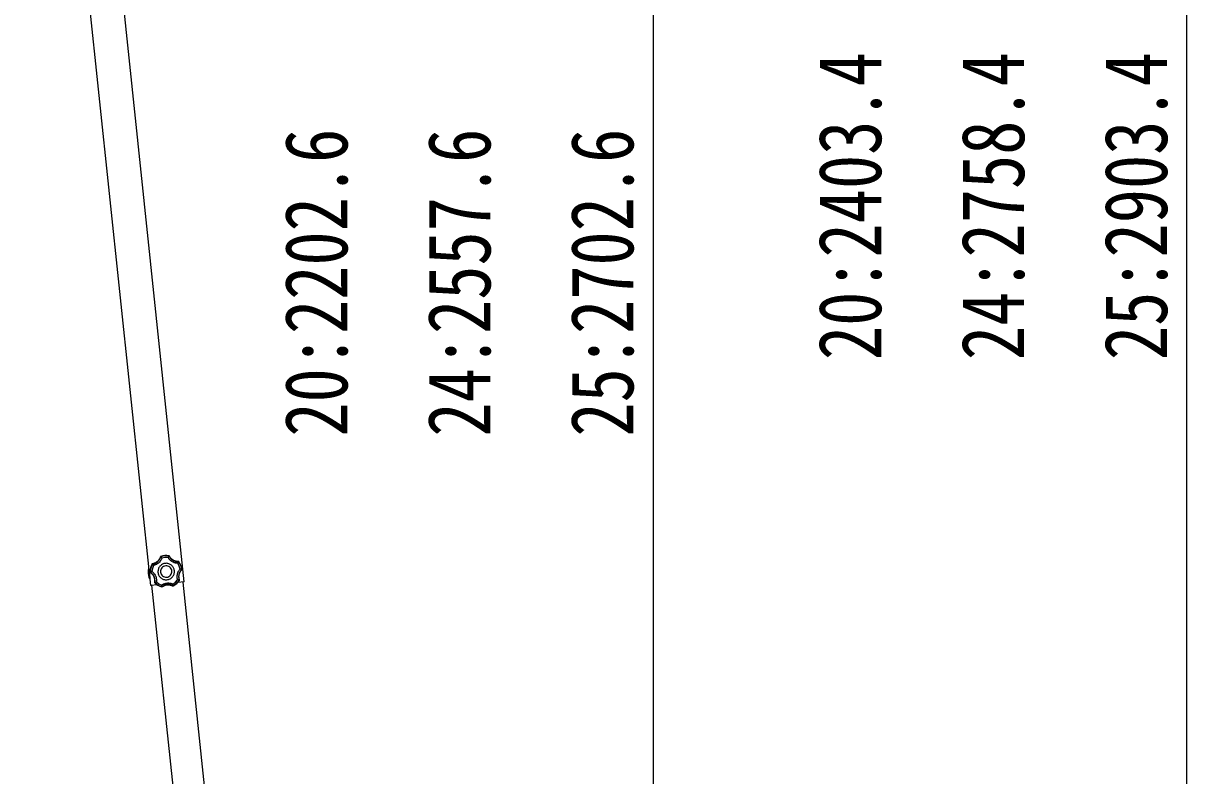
# Model space of a CAD drawing. Units: millimetres, scale not verified. Extents: x -10512 to 10512, y -7425 to 7425.
# Drawn here: x -5212 to -3686, y -2808 to -1821 of the extents above; entities that cross this region are included whole.
import ezdxf
from ezdxf.enums import TextEntityAlignment as Align

# ---------------------------------------------------------------- set-up
doc = ezdxf.new("R2010")
doc.units = ezdxf.units.MM
doc.header["$LTSCALE"] = 30
for name, color, linetype in [('0-4_YKK_13', 4, 'Continuous'), ('0-5_YKK_A1', 4, 'Continuous'), ('0-6_YKK_D', 6, 'Continuous')]:
    doc.layers.add(name, color=color, linetype=linetype)
doc.styles.add('ＭＳ ゴシック', font='')
doc.styles.get('ＭＳ ゴシック').set_extended_font_data('MS Gothic')

msp = doc.modelspace()

# ---------------------------------------------------------------- linework, layer by layer
at = {"layer": '0-4_YKK_13'}
for p, q in [((-5042.25, -2530.23), (-5042.62, -2530.48)), ((-5042.25, -2530.23), (-5042.62, -2530.48)), ((-5042.35, -2530.76), (-5042.62, -2530.48)), ((-5041.97, -2530.5), (-5042.35, -2530.76)), ((-5041.97, -2530.5), (-5042.35, -2530.76)), ((-5042.25, -2530.23), (-5041.97, -2530.5)), ((-5031.44, -2520.76), (-5031.75, -2521.1)), ((-5031.44, -2520.76), (-5031.75, -2521.1)), ((-5031.51, -2521.41), (-5031.75, -2521.1)), ((-5031.2, -2521.07), (-5031.51, -2521.41)), ((-5031.2, -2521.07), (-5031.51, -2521.41)), ((-5031.44, -2520.76), (-5031.2, -2521.07)), ((-5020.55, -2520.14), (-5020.37, -2519.79)), ((-5020.19, -2520.42), (-5020.55, -2520.14)), ((-5020.19, -2520.42), (-5020.55, -2520.14)), ((-5020.01, -2520.07), (-5020.37, -2519.79)), ((-5020.01, -2520.07), (-5020.37, -2519.79)), ((-5020.01, -2520.07), (-5020.19, -2520.42)), ((-5008.3, -2527.56), (-5008.08, -2527.24)), ((-5007.89, -2527.75), (-5008.3, -2527.56)), ((-5007.89, -2527.75), (-5008.3, -2527.56)), ((-5007.67, -2527.43), (-5008.08, -2527.24)), ((-5007.67, -2527.43), (-5008.08, -2527.24)), ((-5007.67, -2527.43), (-5007.89, -2527.75)), ((-5047.43, -2535.97), (-5046.72, -2535.9)), ((-5047.43, -2535.97), (-5046.87, -2542.44)), ((-5046.3, -2548.92), (-5046.87, -2542.44)), ((-5046.72, -2535.9), (-5045.59, -2548.85)), ((-5045.12, -2541.31), (-5044.76, -2541.18)), ((-5045.12, -2541.31), (-5044.9, -2541.71)), ((-5045.12, -2541.31), (-5044.9, -2541.71)), ((-5044.53, -2541.58), (-5044.9, -2541.71)), ((-5044.76, -2541.18), (-5044.53, -2541.58)), ((-5044.76, -2541.18), (-5044.53, -2541.58)), ((-5003.86, -2538.02), (-5003.71, -2537.59)), ((-5003.86, -2538.02), (-5003.71, -2537.59)), ((-5003.48, -2538.09), (-5003.86, -2538.02)), ((-5003.71, -2537.59), (-5003.33, -2537.65)), ((-5003.48, -2538.09), (-5003.33, -2537.65)), ((-5003.48, -2538.09), (-5003.33, -2537.65)), ((-5046.3, -2548.92), (-5045.59, -2548.85)), ((-5039.46, -2554.51), (-5039.12, -2554.34)), ((-5039.46, -2554.51), (-5039.33, -2554.95)), ((-5039.46, -2554.51), (-5039.33, -2554.95)), ((-5038.98, -2554.78), (-5039.33, -2554.95)), ((-5039.12, -2554.34), (-5038.98, -2554.78)), ((-5039.12, -2554.34), (-5038.98, -2554.78)), ((-5029.82, -2560.29), (-5029.37, -2560.2)), ((-5029.82, -2560.29), (-5029.37, -2560.2)), ((-5029.81, -2560.67), (-5029.82, -2560.29)), ((-5029.81, -2560.67), (-5029.36, -2560.58)), ((-5029.81, -2560.67), (-5029.36, -2560.58)), ((-5029.37, -2560.2), (-5029.36, -2560.58)), ((-5015.56, -2558.99), (-5015.1, -2559)), ((-5015.5, -2559.37), (-5015.56, -2558.99)), ((-5015.56, -2558.99), (-5015.1, -2559)), ((-5015.5, -2559.37), (-5015.05, -2559.38)), ((-5015.5, -2559.37), (-5015.05, -2559.38)), ((-5015.1, -2559), (-5015.05, -2559.38)), ((-5007.03, -2551.98), (-5006.98, -2551.53)), ((-5007.03, -2551.98), (-5006.98, -2551.53)), ((-5006.66, -2552.09), (-5007.03, -2551.98)), ((-5006.98, -2551.53), (-5006.61, -2551.64)), ((-5006.66, -2552.09), (-5006.61, -2551.64)), ((-5006.66, -2552.09), (-5006.61, -2551.64))]:
    msp.add_line(p, q, dxfattribs=at)
for points in [[(-5042.62, -2530.48), (-5043.79, -2533.05), (-5044.6, -2535.73), (-5045.05, -2538.5), (-5045.12, -2541.31)], [(-5042.62, -2530.48), (-5043.79, -2533.05), (-5044.6, -2535.73), (-5045.05, -2538.5), (-5045.12, -2541.31)], [(-5042.35, -2530.76), (-5043.46, -2533.23), (-5044.24, -2535.81), (-5044.67, -2538.47), (-5044.76, -2541.18)], [(-5042.35, -2530.76), (-5042.34, -2530.77), (-5042.33, -2530.79), (-5042.3, -2530.82), (-5042.27, -2530.86), (-5042.24, -2530.9), (-5042.19, -2530.95), (-5042.14, -2531.01), (-5042.09, -2531.07), (-5042.03, -2531.14), (-5041.96, -2531.22), (-5041.88, -2531.31), (-5041.72, -2531.49), (-5041.55, -2531.68), (-5041.41, -2531.84), (-5041.31, -2531.94), (-5041.21, -2532.04), (-5041.12, -2532.15), (-5041.02, -2532.26), (-5040.92, -2532.36), (-5042.29, -2536.26), (-5042.77, -2540.37)], [(-5031.75, -2521.1), (-5031.94, -2521.74), (-5032.17, -2522.37), (-5032.4, -2522.92), (-5032.54, -2523.22), (-5032.69, -2523.52), (-5032.85, -2523.82), (-5033.01, -2524.11), (-5033.19, -2524.4), (-5033.8, -2525.3), (-5034.65, -2526.32), (-5035.61, -2527.25), (-5036.67, -2528.08), (-5037.8, -2528.78), (-5038.77, -2529.26), (-5039.08, -2529.39), (-5039.4, -2529.51), (-5039.71, -2529.63), (-5040.03, -2529.74), (-5040.35, -2529.83), (-5040.92, -2529.98), (-5041.58, -2530.12), (-5042.25, -2530.23)], [(-5041.97, -2530.5), (-5041.32, -2530.4), (-5040.67, -2530.26), (-5040.1, -2530.11), (-5039.78, -2530.01), (-5039.46, -2529.91), (-5039.15, -2529.79), (-5038.84, -2529.67), (-5038.54, -2529.54), (-5038.05, -2529.31), (-5037.47, -2529.01), (-5036.9, -2528.67), (-5036.6, -2528.47), (-5036.33, -2528.28), (-5036.06, -2528.09), (-5035.8, -2527.89), (-5035.54, -2527.68), (-5035.04, -2527.24), (-5034.13, -2526.29), (-5033.32, -2525.25), (-5032.8, -2524.44), (-5032.48, -2523.87), (-5032.19, -2523.27), (-5031.93, -2522.66), (-5031.71, -2522.04), (-5031.51, -2521.41)], [(-5041.97, -2530.5), (-5041.97, -2530.51), (-5041.96, -2530.54), (-5041.94, -2530.57), (-5041.92, -2530.61), (-5041.89, -2530.66), (-5041.86, -2530.72), (-5041.82, -2530.78), (-5041.78, -2530.86), (-5041.74, -2530.94), (-5041.69, -2531.03), (-5041.63, -2531.13), (-5041.52, -2531.34), (-5041.39, -2531.56), (-5041.28, -2531.75), (-5041.21, -2531.87), (-5041.14, -2531.99), (-5041.07, -2532.11), (-5040.99, -2532.24), (-5040.92, -2532.36)], [(-5031.51, -2521.41), (-5031.48, -2521.43), (-5031.4, -2521.49), (-5031.28, -2521.57), (-5031.14, -2521.68), (-5030.96, -2521.82), (-5030.76, -2521.97), (-5030.54, -2522.14), (-5030.31, -2522.32), (-5030.06, -2522.51), (-5029.82, -2522.71), (-5030.06, -2523.37), (-5030.33, -2524.01), (-5030.59, -2524.57), (-5030.75, -2524.88), (-5030.92, -2525.18), (-5031.09, -2525.49), (-5031.27, -2525.78), (-5031.46, -2526.08), (-5032.06, -2526.92), (-5032.95, -2527.98), (-5033.94, -2528.94), (-5034.3, -2529.25), (-5034.57, -2529.47), (-5034.84, -2529.68), (-5035.12, -2529.89), (-5035.41, -2530.08), (-5035.79, -2530.34), (-5036.38, -2530.69), (-5036.98, -2531.02), (-5037.6, -2531.32), (-5038.24, -2531.59), (-5038.89, -2531.83), (-5039.56, -2532.04), (-5040.23, -2532.22), (-5040.92, -2532.36)], [(-5013.38, -2539.51), (-5013.54, -2538.42), (-5013.79, -2537.36), (-5014.15, -2536.36), (-5014.6, -2535.4), (-5015.13, -2534.5), (-5015.75, -2533.66), (-5016.44, -2532.89), (-5017.2, -2532.18), (-5018.02, -2531.56), (-5018.91, -2531.01), (-5019.84, -2530.55), (-5020.82, -2530.18), (-5021.84, -2529.9), (-5022.89, -2529.73), (-5023.98, -2529.66), (-5025.08, -2529.7), (-5026.18, -2529.85), (-5027.23, -2530.11), (-5028.24, -2530.46), (-5029.19, -2530.91), (-5030.09, -2531.44), (-5030.93, -2532.06), (-5031.71, -2532.75), (-5032.41, -2533.51), (-5033.04, -2534.34), (-5033.58, -2535.22), (-5034.04, -2536.15), (-5034.42, -2537.13), (-5034.69, -2538.15), (-5034.87, -2539.21), (-5034.93, -2540.29), (-5034.89, -2541.39), (-5034.74, -2542.49), (-5034.49, -2543.54), (-5034.13, -2544.55), (-5033.68, -2545.51), (-5033.15, -2546.41), (-5032.53, -2547.25), (-5031.84, -2548.02)], [(-5020.37, -2519.79), (-5023.17, -2519.47), (-5025.97, -2519.53), (-5028.74, -2519.96), (-5031.44, -2520.76)], [(-5020.37, -2519.79), (-5023.17, -2519.48), (-5025.97, -2519.53), (-5028.74, -2519.96), (-5031.44, -2520.76)], [(-5020.55, -2520.14), (-5023.24, -2519.84), (-5025.94, -2519.9), (-5028.6, -2520.31), (-5031.2, -2521.07)], [(-5031.2, -2521.07), (-5031.17, -2521.1), (-5031.11, -2521.17), (-5031.01, -2521.28), (-5030.89, -2521.42), (-5030.75, -2521.59), (-5030.58, -2521.78), (-5030.4, -2522), (-5030.21, -2522.23), (-5030.02, -2522.47), (-5029.82, -2522.71)], [(-5021.63, -2522), (-5025.76, -2521.9), (-5029.82, -2522.71)], [(-5020.55, -2520.14), (-5020.57, -2520.18), (-5020.62, -2520.26), (-5020.7, -2520.38), (-5020.8, -2520.54), (-5020.91, -2520.73), (-5021.04, -2520.95), (-5021.18, -2521.19), (-5021.32, -2521.45), (-5021.47, -2521.72), (-5021.63, -2522)], [(-5020.19, -2520.42), (-5020.22, -2520.45), (-5020.28, -2520.52), (-5020.38, -2520.62), (-5020.51, -2520.75), (-5020.66, -2520.91), (-5020.83, -2521.1), (-5021.02, -2521.3), (-5021.22, -2521.53), (-5021.42, -2521.76), (-5021.63, -2522)], [(-5008.3, -2527.56), (-5008.32, -2527.6), (-5008.35, -2527.69), (-5008.39, -2527.82), (-5008.45, -2528), (-5008.52, -2528.21), (-5008.6, -2528.45), (-5008.7, -2528.71), (-5008.8, -2528.99), (-5008.91, -2529.28), (-5009.02, -2529.57), (-5009.73, -2529.55), (-5010.43, -2529.49), (-5011.12, -2529.39), (-5011.82, -2529.27), (-5012.5, -2529.11), (-5013.51, -2528.81), (-5014.8, -2528.31), (-5016.04, -2527.68), (-5016.57, -2527.36), (-5016.87, -2527.17), (-5017.16, -2526.97), (-5017.45, -2526.77), (-5017.73, -2526.56), (-5018.07, -2526.29), (-5018.6, -2525.83), (-5019.1, -2525.36), (-5019.59, -2524.85), (-5020.05, -2524.32), (-5020.48, -2523.77), (-5020.89, -2523.2), (-5021.27, -2522.61), (-5021.63, -2522)], [(-5020.19, -2520.42), (-5019.88, -2521.01), (-5019.55, -2521.58), (-5019.19, -2522.14), (-5018.8, -2522.68), (-5018.38, -2523.19), (-5017.94, -2523.68), (-5017.47, -2524.15), (-5016.99, -2524.58), (-5016.65, -2524.86), (-5016.38, -2525.06), (-5016.12, -2525.26), (-5015.84, -2525.45), (-5015.57, -2525.63), (-5015.19, -2525.86), (-5014.02, -2526.46), (-5012.8, -2526.94), (-5011.85, -2527.21), (-5011.52, -2527.28), (-5011.2, -2527.35), (-5010.87, -2527.41), (-5010.54, -2527.46), (-5010.21, -2527.5), (-5009.63, -2527.54), (-5008.97, -2527.57), (-5008.3, -2527.56)], [(-5008.08, -2527.24), (-5008.76, -2527.25), (-5009.43, -2527.23), (-5010.01, -2527.18), (-5010.34, -2527.14), (-5010.68, -2527.09), (-5011.01, -2527.03), (-5011.34, -2526.96), (-5011.67, -2526.89), (-5012.71, -2526.59), (-5013.94, -2526.09), (-5015.13, -2525.46), (-5016.24, -2524.71), (-5017.26, -2523.85), (-5018.01, -2523.08), (-5018.24, -2522.82), (-5018.45, -2522.56), (-5018.66, -2522.3), (-5018.86, -2522.03), (-5019.05, -2521.75), (-5019.37, -2521.26), (-5019.7, -2520.67), (-5020.01, -2520.07)], [(-5007.89, -2527.75), (-5007.91, -2527.79), (-5007.96, -2527.87), (-5008.03, -2527.99), (-5008.13, -2528.15), (-5008.24, -2528.34), (-5008.37, -2528.56), (-5008.52, -2528.79), (-5008.68, -2529.04), (-5008.85, -2529.31), (-5009.02, -2529.57)], [(-5005.81, -2537.14), (-5006.99, -2533.18), (-5009.02, -2529.57)], [(-5003.71, -2537.59), (-5004.26, -2534.94), (-5005.15, -2532.39), (-5006.36, -2529.99), (-5007.89, -2527.75)], [(-5003.33, -2537.65), (-5003.89, -2534.89), (-5004.81, -2532.25), (-5006.07, -2529.75), (-5007.67, -2527.43)], [(-5003.33, -2537.65), (-5003.89, -2534.9), (-5004.81, -2532.25), (-5006.07, -2529.75), (-5007.67, -2527.43)], [(-5044.9, -2541.71), (-5044.34, -2542.09), (-5043.82, -2542.51), (-5043.37, -2542.89), (-5043.13, -2543.12), (-5042.89, -2543.35), (-5042.65, -2543.59), (-5042.42, -2543.84), (-5042.2, -2544.1), (-5041.54, -2544.95), (-5040.83, -2546.08), (-5040.24, -2547.28), (-5039.78, -2548.54), (-5039.46, -2549.84), (-5039.31, -2550.91), (-5039.28, -2551.25), (-5039.26, -2551.58), (-5039.25, -2551.92), (-5039.24, -2552.26), (-5039.25, -2552.59), (-5039.28, -2553.18), (-5039.35, -2553.85), (-5039.46, -2554.51)], [(-5044.76, -2541.18), (-5044.72, -2541.16), (-5044.63, -2541.12), (-5044.5, -2541.07), (-5044.32, -2540.99), (-5044.12, -2540.91), (-5043.89, -2540.81), (-5043.63, -2540.71), (-5043.35, -2540.6), (-5043.06, -2540.48), (-5042.77, -2540.37)], [(-5044.53, -2541.58), (-5044.5, -2541.55), (-5044.42, -2541.5), (-5044.3, -2541.41), (-5044.15, -2541.31), (-5043.97, -2541.18), (-5043.77, -2541.04), (-5043.54, -2540.88), (-5043.29, -2540.71), (-5043.03, -2540.54), (-5042.77, -2540.37), (-5042.22, -2540.8), (-5041.69, -2541.26), (-5041.24, -2541.68), (-5040.99, -2541.93), (-5040.76, -2542.18), (-5040.52, -2542.44), (-5040.29, -2542.7), (-5040.07, -2542.97), (-5039.45, -2543.81), (-5038.73, -2544.98), (-5038.12, -2546.22), (-5037.94, -2546.65), (-5037.81, -2546.97), (-5037.69, -2547.3), (-5037.58, -2547.63), (-5037.48, -2547.96), (-5037.36, -2548.41), (-5037.2, -2549.08), (-5037.08, -2549.75), (-5036.99, -2550.44), (-5036.93, -2551.12), (-5036.9, -2551.82), (-5036.91, -2552.52), (-5036.95, -2553.21), (-5037.02, -2553.91)], [(-5039.12, -2554.34), (-5039.01, -2553.68), (-5038.94, -2553.02), (-5038.91, -2552.43), (-5038.9, -2552.1), (-5038.91, -2551.77), (-5038.92, -2551.44), (-5038.94, -2551.11), (-5038.97, -2550.78), (-5039.03, -2550.24), (-5039.14, -2549.59), (-5039.29, -2548.95), (-5039.38, -2548.6), (-5039.48, -2548.28), (-5039.58, -2547.97), (-5039.69, -2547.66), (-5039.81, -2547.35), (-5040.08, -2546.74), (-5040.7, -2545.58), (-5041.43, -2544.49), (-5042.04, -2543.74), (-5042.49, -2543.26), (-5042.97, -2542.8), (-5043.47, -2542.37), (-5043.99, -2541.96), (-5044.53, -2541.58)], [(-5031.84, -2548.02), (-5031.08, -2548.72), (-5030.25, -2549.35), (-5029.37, -2549.9), (-5028.44, -2550.36), (-5027.46, -2550.73), (-5026.44, -2551), (-5025.39, -2551.18), (-5024.3, -2551.25), (-5023.2, -2551.21), (-5022.1, -2551.06), (-5021.05, -2550.8), (-5020.04, -2550.45), (-5019.09, -2550), (-5018.19, -2549.46), (-5017.35, -2548.85), (-5016.57, -2548.15), (-5015.87, -2547.39), (-5015.24, -2546.57), (-5014.7, -2545.69), (-5014.23, -2544.75), (-5013.86, -2543.77), (-5013.59, -2542.75), (-5013.41, -2541.7), (-5013.34, -2540.62), (-5013.38, -2539.51)], [(-5006.98, -2551.53), (-5007.02, -2551.53), (-5007.12, -2551.53), (-5007.26, -2551.53), (-5007.45, -2551.53), (-5007.67, -2551.52), (-5007.92, -2551.52), (-5008.2, -2551.51), (-5008.49, -2551.5), (-5008.8, -2551.48), (-5009.12, -2551.47), (-5009.31, -2550.79), (-5009.47, -2550.11), (-5009.6, -2549.41), (-5009.69, -2548.72), (-5009.75, -2548.01), (-5009.78, -2546.97), (-5009.7, -2545.58), (-5009.49, -2544.2), (-5009.35, -2543.61), (-5009.26, -2543.26), (-5009.16, -2542.93), (-5009.06, -2542.59), (-5008.94, -2542.26), (-5008.79, -2541.85), (-5008.52, -2541.21), (-5008.22, -2540.58), (-5007.9, -2539.96), (-5007.54, -2539.36), (-5007.15, -2538.78), (-5006.73, -2538.21), (-5006.28, -2537.66), (-5005.81, -2537.14)], [(-5003.86, -2538.02), (-5004.33, -2538.49), (-5004.78, -2538.98), (-5005.19, -2539.5), (-5005.58, -2540.04), (-5005.94, -2540.59), (-5006.27, -2541.17), (-5006.57, -2541.75), (-5006.84, -2542.35), (-5007, -2542.76), (-5007.11, -2543.07), (-5007.21, -2543.39), (-5007.3, -2543.71), (-5007.39, -2544.03), (-5007.49, -2544.46), (-5007.7, -2545.75), (-5007.78, -2547.06), (-5007.74, -2548.05), (-5007.72, -2548.38), (-5007.68, -2548.71), (-5007.63, -2549.04), (-5007.58, -2549.37), (-5007.51, -2549.69), (-5007.38, -2550.26), (-5007.2, -2550.9), (-5006.98, -2551.53)], [(-5006.61, -2551.64), (-5006.83, -2551), (-5007.02, -2550.36), (-5007.15, -2549.79), (-5007.21, -2549.46), (-5007.27, -2549.13), (-5007.32, -2548.79), (-5007.36, -2548.46), (-5007.38, -2548.12), (-5007.42, -2547.04), (-5007.33, -2545.71), (-5007.1, -2544.39), (-5006.73, -2543.1), (-5006.23, -2541.87), (-5005.72, -2540.91), (-5005.55, -2540.62), (-5005.37, -2540.34), (-5005.18, -2540.06), (-5004.98, -2539.78), (-5004.78, -2539.52), (-5004.41, -2539.06), (-5003.96, -2538.56), (-5003.48, -2538.09)], [(-5003.71, -2537.59), (-5003.75, -2537.58), (-5003.85, -2537.56), (-5003.99, -2537.52), (-5004.17, -2537.48), (-5004.38, -2537.43), (-5004.63, -2537.38), (-5004.9, -2537.32), (-5005.19, -2537.26), (-5005.5, -2537.2), (-5005.81, -2537.14)], [(-5003.86, -2538.02), (-5003.9, -2538), (-5003.99, -2537.96), (-5004.11, -2537.9), (-5004.28, -2537.82), (-5004.48, -2537.72), (-5004.71, -2537.62), (-5004.96, -2537.51), (-5005.23, -2537.38), (-5005.52, -2537.26), (-5005.81, -2537.14)], [(-5039.33, -2554.95), (-5037.26, -2556.85), (-5034.96, -2558.45), (-5032.46, -2559.74), (-5029.81, -2560.68)], [(-5039.33, -2554.95), (-5037.26, -2556.85), (-5034.96, -2558.45), (-5032.46, -2559.73), (-5029.81, -2560.67)], [(-5039.12, -2554.34), (-5039.07, -2554.33), (-5038.98, -2554.32), (-5038.84, -2554.29), (-5038.66, -2554.26), (-5038.44, -2554.22), (-5038.19, -2554.17), (-5037.92, -2554.11), (-5037.63, -2554.05), (-5037.33, -2553.98), (-5037.02, -2553.91)], [(-5038.98, -2554.78), (-5038.94, -2554.76), (-5038.85, -2554.73), (-5038.72, -2554.67), (-5038.55, -2554.6), (-5038.35, -2554.51), (-5038.11, -2554.41), (-5037.86, -2554.3), (-5037.59, -2554.17), (-5037.31, -2554.04), (-5037.02, -2553.91)], [(-5038.98, -2554.78), (-5036.98, -2556.6), (-5034.76, -2558.14), (-5032.37, -2559.37), (-5029.82, -2560.29)], [(-5037.02, -2553.91), (-5033.73, -2556.42), (-5029.97, -2558.14)], [(-5029.37, -2560.2), (-5029.38, -2560.15), (-5029.41, -2560.06), (-5029.46, -2559.93), (-5029.51, -2559.75), (-5029.58, -2559.54), (-5029.65, -2559.3), (-5029.73, -2559.03), (-5029.81, -2558.75), (-5029.89, -2558.45), (-5029.97, -2558.14), (-5029.39, -2557.75), (-5028.79, -2557.38), (-5028.17, -2557.05), (-5027.53, -2556.74), (-5026.89, -2556.47), (-5025.9, -2556.12), (-5024.55, -2555.77), (-5023.18, -2555.55), (-5022.57, -2555.49), (-5022.22, -2555.47), (-5021.86, -2555.46), (-5021.51, -2555.46), (-5021.16, -2555.46), (-5020.73, -2555.48), (-5020.03, -2555.54), (-5019.34, -2555.63), (-5018.65, -2555.75), (-5017.97, -2555.91), (-5017.29, -2556.1), (-5016.62, -2556.32), (-5015.97, -2556.57), (-5015.32, -2556.86)], [(-5029.82, -2560.29), (-5029.82, -2560.24), (-5029.83, -2560.15), (-5029.85, -2560), (-5029.86, -2559.82), (-5029.88, -2559.6), (-5029.9, -2559.34), (-5029.92, -2559.07), (-5029.94, -2558.77), (-5029.96, -2558.46), (-5029.97, -2558.14)], [(-5015.56, -2558.99), (-5016.15, -2558.69), (-5016.76, -2558.42), (-5017.38, -2558.18), (-5018.01, -2557.97), (-5018.65, -2557.8), (-5019.3, -2557.67), (-5019.95, -2557.56), (-5020.6, -2557.5), (-5021.04, -2557.47), (-5021.37, -2557.46), (-5021.7, -2557.46), (-5022.03, -2557.47), (-5022.36, -2557.49), (-5022.8, -2557.52), (-5024.1, -2557.72), (-5025.37, -2558.05), (-5026.3, -2558.39), (-5026.6, -2558.52), (-5026.91, -2558.66), (-5027.21, -2558.81), (-5027.5, -2558.96), (-5027.79, -2559.12), (-5028.29, -2559.43), (-5028.84, -2559.8), (-5029.37, -2560.2)], [(-5029.36, -2560.58), (-5028.82, -2560.18), (-5028.27, -2559.8), (-5027.77, -2559.5), (-5027.47, -2559.33), (-5027.18, -2559.18), (-5026.87, -2559.03), (-5026.57, -2558.89), (-5026.26, -2558.76), (-5025.24, -2558.39), (-5023.94, -2558.07), (-5022.62, -2557.88), (-5021.28, -2557.83), (-5019.95, -2557.93), (-5018.88, -2558.11), (-5018.55, -2558.19), (-5018.23, -2558.27), (-5017.9, -2558.36), (-5017.58, -2558.47), (-5017.27, -2558.58), (-5016.72, -2558.79), (-5016.1, -2559.06), (-5015.5, -2559.37)], [(-5015.56, -2558.99), (-5015.55, -2558.94), (-5015.54, -2558.85), (-5015.52, -2558.71), (-5015.5, -2558.53), (-5015.47, -2558.31), (-5015.44, -2558.06), (-5015.41, -2557.78), (-5015.38, -2557.48), (-5015.35, -2557.18), (-5015.32, -2556.86)], [(-5015.32, -2556.86), (-5011.92, -2554.51), (-5009.12, -2551.47)], [(-5015.1, -2559), (-5015.1, -2558.95), (-5015.11, -2558.86), (-5015.12, -2558.71), (-5015.14, -2558.53), (-5015.16, -2558.31), (-5015.18, -2558.06), (-5015.21, -2557.78), (-5015.25, -2557.48), (-5015.28, -2557.18), (-5015.32, -2556.86)], [(-5015.1, -2559), (-5012.75, -2557.65), (-5010.61, -2556.02), (-5008.69, -2554.12), (-5007.03, -2551.98)], [(-5015.05, -2559.38), (-5012.59, -2558), (-5010.36, -2556.3), (-5008.37, -2554.33), (-5006.66, -2552.09)], [(-5015.05, -2559.38), (-5012.6, -2558), (-5010.36, -2556.3), (-5008.37, -2554.33), (-5006.66, -2552.09)], [(-5007.03, -2551.98), (-5007.08, -2551.97), (-5007.17, -2551.95), (-5007.31, -2551.92), (-5007.49, -2551.88), (-5007.71, -2551.83), (-5007.95, -2551.77), (-5008.22, -2551.7), (-5008.51, -2551.63), (-5008.81, -2551.55), (-5009.12, -2551.47)]]:
    msp.add_lwpolyline(points, dxfattribs=at)
msp.add_lwpolyline([(-5016.67, -2539.8), (-5016.95, -2538.31), (-5017.51, -2536.94), (-5018.31, -2535.73), (-5019.32, -2534.71), (-5020.5, -2533.89), (-5021.83, -2533.31), (-5023.27, -2533), (-5024.79, -2532.98), (-5026.29, -2533.26), (-5027.65, -2533.82), (-5028.86, -2534.62), (-5029.89, -2535.63), (-5030.7, -2536.82), (-5031.28, -2538.15), (-5031.59, -2539.59), (-5031.61, -2541.11), (-5031.33, -2542.6), (-5030.77, -2543.97), (-5029.97, -2545.17), (-5028.96, -2546.2), (-5027.78, -2547.02), (-5026.45, -2547.6), (-5025.01, -2547.91), (-5023.49, -2547.93), (-5021.99, -2547.64), (-5020.63, -2547.09), (-5019.42, -2546.29), (-5018.39, -2545.28), (-5017.58, -2544.09), (-5017, -2542.76), (-5016.69, -2541.32)], close=True, dxfattribs=at)
msp.add_arc((-5028.02, -2540.79), 20, 166.03443, 203.96557, dxfattribs=at)
at = {"layer": '0-5_YKK_A1'}
for p, q in [((-5044.35, -2558.67), (-5211.59, -967.43)), ((-5000.59, -2554.07), (-5167.83, -962.83)), ((-5036, -2557.79), (-5044.35, -2558.67)), ((-4984.29, -3115.73), (-5042.85, -2558.51)), ((-5000.59, -2554.07), (-5008.94, -2554.94)), ((-4943.54, -3111.15), (-5002.08, -2554.22))]:
    msp.add_line(p, q, dxfattribs=at)
at = {"layer": '0-6_YKK_D'}
for p, q in [((-3685.65, -3140.75), (-3685.65, -737.35)), ((-4385.65, -938.17), (-4385.65, -3140.75))]:
    msp.add_line(p, q, dxfattribs=at)

# ---------------------------------------------------------------- texts
at = {"layer": '0-6_YKK_D', "style": 'ＭＳ ゴシック', "width": 0.8}
for s, p in [('20:2403.4', (-4061.65, -2263.05)), ('24:2758.4', (-3874.15, -2263.05)), ('25:2903.4', (-3686.65, -2263.05)), ('20:2202.6', (-4761.65, -2363.46)), ('24:2557.6', (-4574.15, -2363.46)), ('25:2702.6', (-4386.65, -2363.46))]:
    msp.add_text(s, height=82.48, rotation=90, dxfattribs=at).set_placement(p, align=Align.BOTTOM_LEFT)

doc.saveas('drawing.dxf')
